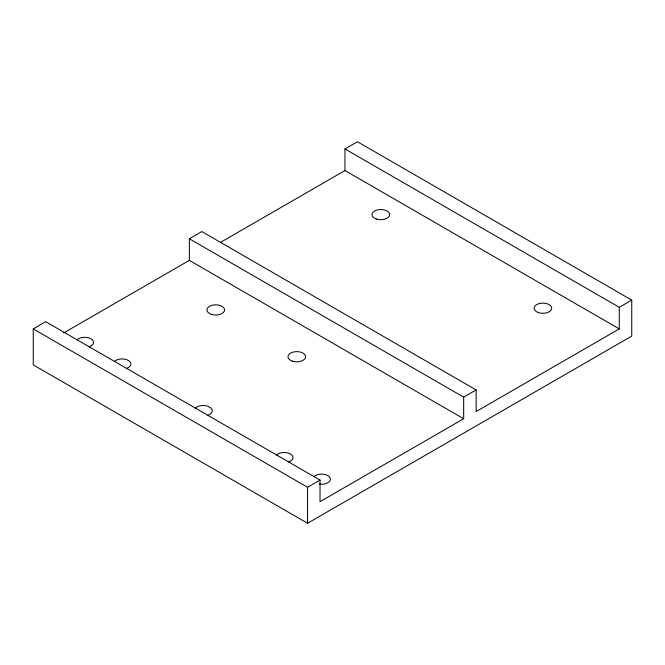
<?xml version="1.0" encoding="UTF-8"?>
<svg xmlns="http://www.w3.org/2000/svg" width="665" height="665" viewBox="0 0 665 665"><rect width="100%" height="100%" fill="white"/><g stroke="black" fill="none" stroke-linecap="round" stroke-linejoin="round"><path stroke-width="1" d="M344.969 148.935L619.281 307.305L619.281 328.901L344.969 170.531L344.969 148.935L357.438 141.736L631.75 300.106L631.75 336.099L307.562 523.264L33.25 364.894L33.25 328.901L45.719 321.702L320.031 480.072L320.031 501.668L463.671 418.742L463.671 397.146L189.359 238.768L189.359 260.372L463.671 418.742M189.359 238.768L201.828 231.57L476.14 389.948L476.14 411.544L619.281 328.901M63.674 332.932L189.359 260.372M220.614 242.326L344.969 170.531M33.25 328.901L307.562 487.27L320.031 480.072M463.671 397.146L476.14 389.948M619.281 307.305L631.75 300.106M307.562 487.27L307.562 523.264M114.455 361.452A8.82 5.087 0 0 1 128.32 360.397A8.82 5.087 0 0 1 126.5 368.402M276.549 455.035A8.82 5.087 0 0 1 290.422 453.979A8.82 5.087 0 0 1 288.593 461.984M207.721 415.367A9.169 5.295 0 0 0 211.079 408.144L207.721 406.199A9.169 5.295 0 0 0 195.194 408.144M313.963 476.63A8.803 5.079 0 0 1 325.31 474.569A8.803 5.079 0 0 1 329.865 480.911A8.803 5.079 0 0 1 319.308 484.087M77.049 339.857A8.82 5.087 0 0 1 90.914 338.801A8.82 5.087 0 0 1 89.093 346.806M376.407 219.026A8.82 5.087 0 0 0 389.632 214.62A8.82 5.087 0 0 0 376.407 210.215A8.82 5.087 0 0 0 376.407 219.026M538.5 312.617A8.82 5.087 0 0 0 551.726 308.203A8.82 5.087 0 0 0 538.5 303.797A8.82 5.087 0 0 0 538.5 312.617M292.392 361.12A8.82 5.087 0 0 0 305.617 356.706A8.82 5.087 0 0 0 292.392 352.3A8.82 5.087 0 0 0 292.392 361.12M211.345 314.329A8.82 5.087 0 0 0 224.571 309.915A8.82 5.087 0 0 0 211.345 305.509A8.82 5.087 0 0 0 211.345 314.329"/></g></svg>
